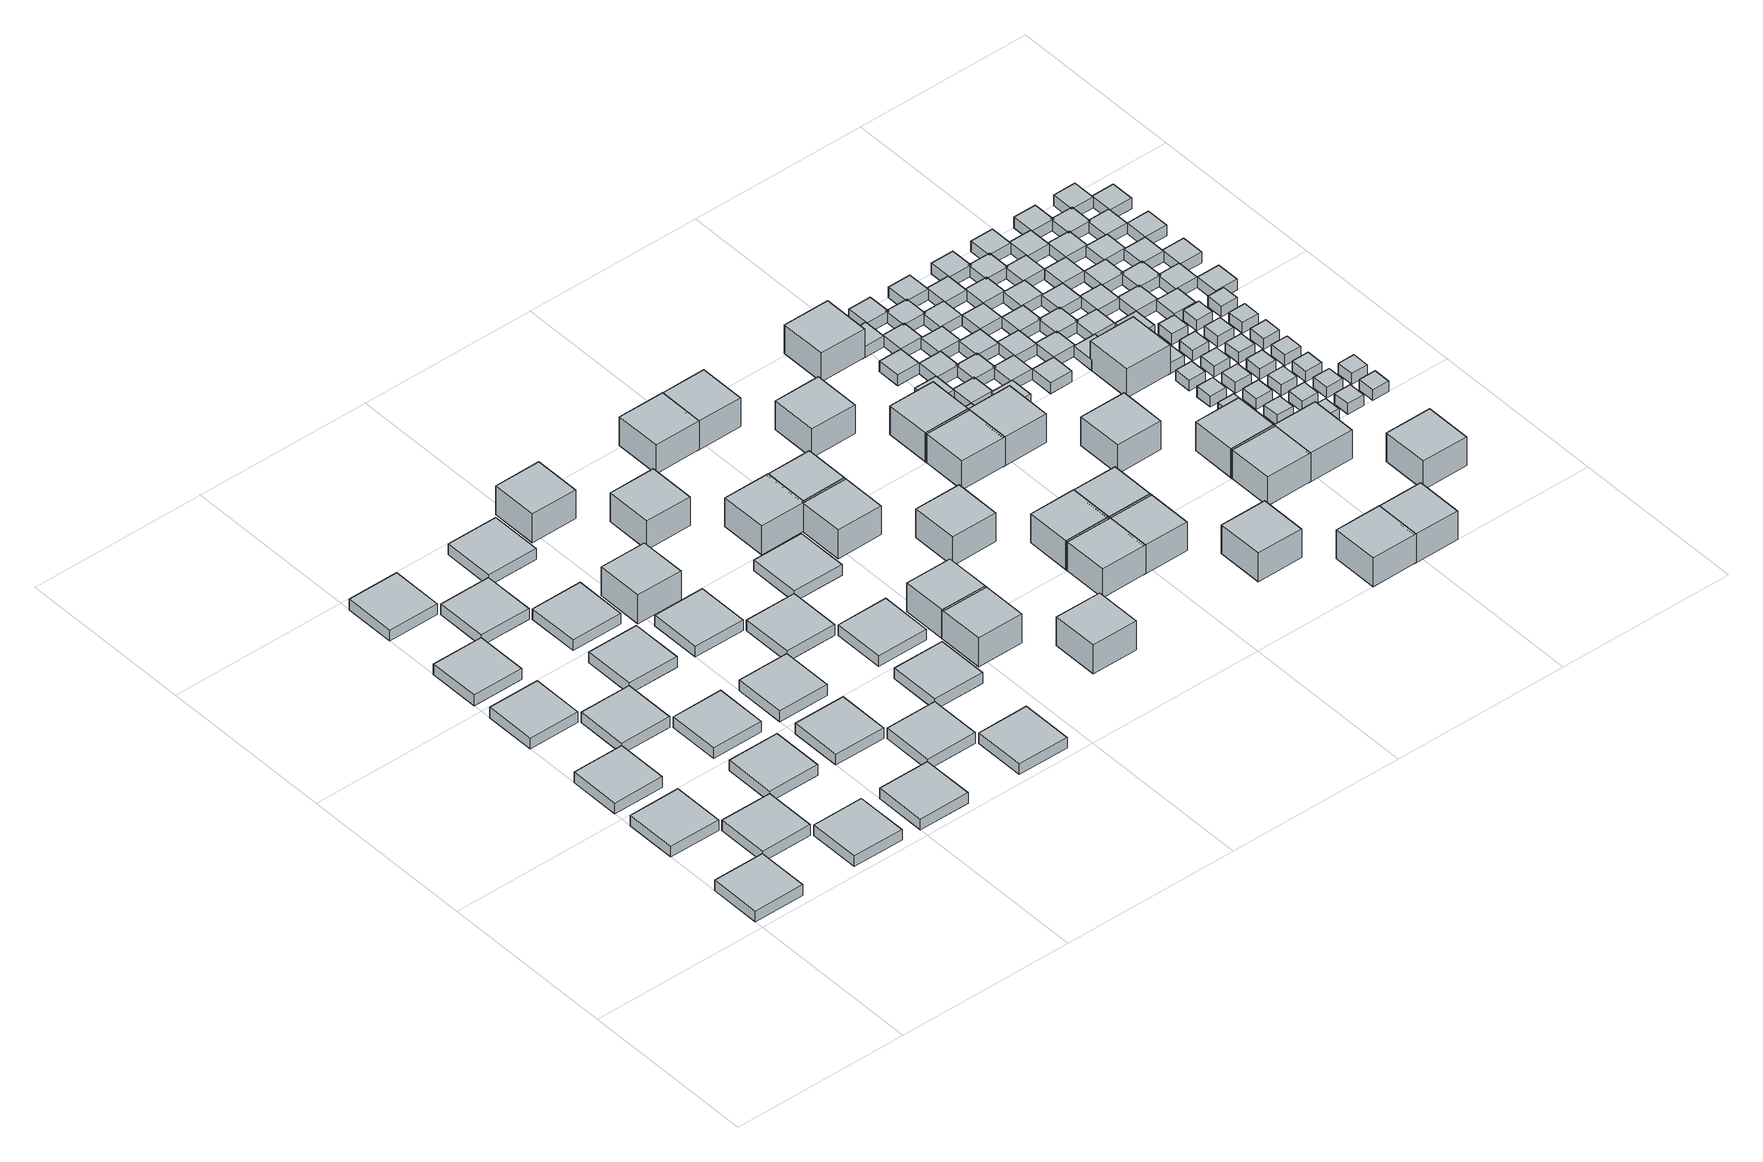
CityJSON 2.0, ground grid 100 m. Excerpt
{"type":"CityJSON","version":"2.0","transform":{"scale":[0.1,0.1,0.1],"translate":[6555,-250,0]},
"CityObjects":{
"object1":{"type":"GenericCityObject","geometry":[{"type":"Solid","lod":"1","boundaries":[[[[0,1,2,3]],[[4,5,1,0]],[[5,6,2,1]],[[6,7,3,2]],[[7,4,0,3]],[[7,6,5,4]]]]}]},
"object2":{"type":"GenericCityObject","geometry":[{"type":"Solid","lod":"1","boundaries":[[[[8,9,10,11]],[[12,13,9,8]],[[13,14,10,9]],[[14,15,11,10]],[[15,12,8,11]],[[15,14,13,12]]]]}]},
"object3":{"type":"GenericCityObject","geometry":[{"type":"Solid","lod":"1","boundaries":[[[[16,17,18,19]],[[20,21,17,16]],[[21,22,18,17]],[[22,23,19,18]],[[23,20,16,19]],[[23,22,21,20]]]]}]},
"object4":{"type":"GenericCityObject","geometry":[{"type":"Solid","lod":"1","boundaries":[[[[24,25,26,27]],[[28,29,25,24]],[[29,30,26,25]],[[30,31,27,26]],[[31,28,24,27]],[[31,30,29,28]]]]}]},
"object5":{"type":"GenericCityObject","geometry":[{"type":"Solid","lod":"1","boundaries":[[[[32,33,34,35]],[[36,37,33,32]],[[37,38,34,33]],[[38,39,35,34]],[[39,36,32,35]],[[39,38,37,36]]]]}]},
"object6":{"type":"GenericCityObject","geometry":[{"type":"Solid","lod":"1","boundaries":[[[[40,41,42,43]],[[44,45,41,40]],[[45,46,42,41]],[[46,47,43,42]],[[47,44,40,43]],[[47,46,45,44]]]]}]},
"object7":{"type":"GenericCityObject","geometry":[{"type":"Solid","lod":"1","boundaries":[[[[48,49,50,51]],[[52,53,49,48]],[[53,54,50,49]],[[54,55,51,50]],[[55,52,48,51]],[[55,54,53,52]]]]}]},
"object8":{"type":"GenericCityObject","geometry":[{"type":"Solid","lod":"1","boundaries":[[[[56,57,58,59]],[[60,61,57,56]],[[61,62,58,57]],[[62,63,59,58]],[[63,60,56,59]],[[63,62,61,60]]]]}]},
"object9":{"type":"GenericCityObject","geometry":[{"type":"Solid","lod":"1","boundaries":[[[[64,65,66,67]],[[68,69,65,64]],[[69,70,66,65]],[[70,71,67,66]],[[71,68,64,67]],[[71,70,69,68]]]]}]},
"object10":{"type":"GenericCityObject","geometry":[{"type":"Solid","lod":"1","boundaries":[[[[72,73,74,75]],[[76,77,73,72]],[[77,78,74,73]],[[78,79,75,74]],[[79,76,72,75]],[[79,78,77,76]]]]}]},
"object11":{"type":"GenericCityObject","geometry":[{"type":"Solid","lod":"1","boundaries":[[[[80,81,82,83]],[[84,85,81,80]],[[85,86,82,81]],[[86,87,83,82]],[[87,84,80,83]],[[87,86,85,84]]]]}]},
"object12":{"type":"GenericCityObject","geometry":[{"type":"Solid","lod":"1","boundaries":[[[[88,89,90,91]],[[92,93,89,88]],[[93,94,90,89]],[[94,95,91,90]],[[95,92,88,91]],[[95,94,93,92]]]]}]},
"object13":{"type":"GenericCityObject","geometry":[{"type":"Solid","lod":"1","boundaries":[[[[96,97,98,99]],[[100,101,97,96]],[[101,102,98,97]],[[102,103,99,98]],[[103,100,96,99]],[[103,102,101,100]]]]}]},
"object14":{"type":"GenericCityObject","geometry":[{"type":"Solid","lod":"1","boundaries":[[[[104,105,106,107]],[[108,109,105,104]],[[109,110,106,105]],[[110,111,107,106]],[[111,108,104,107]],[[111,110,109,108]]]]}]},
"object15":{"type":"GenericCityObject","geometry":[{"type":"Solid","lod":"1","boundaries":[[[[112,113,114,115]],[[116,117,113,112]],[[117,118,114,113]],[[118,119,115,114]],[[119,116,112,115]],[[119,118,117,116]]]]}]},
"object16":{"type":"GenericCityObject","geometry":[{"type":"Solid","lod":"1","boundaries":[[[[120,121,122,123]],[[124,125,121,120]],[[125,126,122,121]],[[126,127,123,122]],[[127,124,120,123]],[[127,126,125,124]]]]}]},
"object17":{"type":"GenericCityObject","geometry":[{"type":"Solid","lod":"1","boundaries":[[[[128,129,130,131]],[[132,133,129,128]],[[133,134,130,129]],[[134,135,131,130]],[[135,132,128,131]],[[135,134,133,132]]]]}]},
"object18":{"type":"GenericCityObject","geometry":[{"type":"Solid","lod":"1","boundaries":[[[[136,137,138,139]],[[140,141,137,136]],[[141,142,138,137]],[[142,143,139,138]],[[143,140,136,139]],[[143,142,141,140]]]]}]},
"object19":{"type":"GenericCityObject","geometry":[{"type":"Solid","lod":"1","boundaries":[[[[144,145,146,147]],[[148,149,145,144]],[[149,150,146,145]],[[150,151,147,146]],[[151,148,144,147]],[[151,150,149,148]]]]}]},
"object20":{"type":"GenericCityObject","geometry":[{"type":"Solid","lod":"1","boundaries":[[[[152,153,154,155]],[[156,157,153,152]],[[157,158,154,153]],[[158,159,155,154]],[[159,156,152,155]],[[159,158,157,156]]]]}]},
"object21":{"type":"GenericCityObject","geometry":[{"type":"Solid","lod":"1","boundaries":[[[[160,161,162,163]],[[164,165,161,160]],[[165,166,162,161]],[[166,167,163,162]],[[167,164,160,163]],[[167,166,165,164]]]]}]},
"object22":{"type":"GenericCityObject","geometry":[{"type":"Solid","lod":"1","boundaries":[[[[168,169,170,171]],[[172,173,169,168]],[[173,174,170,169]],[[174,175,171,170]],[[175,172,168,171]],[[175,174,173,172]]]]}]},
"object23":{"type":"GenericCityObject","geometry":[{"type":"Solid","lod":"1","boundaries":[[[[176,177,178,179]],[[180,181,177,176]],[[181,182,178,177]],[[182,183,179,178]],[[183,180,176,179]],[[183,182,181,180]]]]}]},
"object24":{"type":"GenericCityObject","geometry":[{"type":"Solid","lod":"1","boundaries":[[[[184,185,186,187]],[[188,189,185,184]],[[189,190,186,185]],[[190,191,187,186]],[[191,188,184,187]],[[191,190,189,188]]]]}]},
"object25":{"type":"GenericCityObject","geometry":[{"type":"Solid","lod":"1","boundaries":[[[[192,193,194,195]],[[196,197,193,192]],[[197,198,194,193]],[[198,199,195,194]],[[199,196,192,195]],[[199,198,197,196]]]]}]},
"object26":{"type":"GenericCityObject","geometry":[{"type":"Solid","lod":"1","boundaries":[[[[200,201,202,203]],[[204,205,201,200]],[[205,206,202,201]],[[206,207,203,202]],[[207,204,200,203]],[[207,206,205,204]]]]}]},
"object27":{"type":"GenericCityObject","geometry":[{"type":"Solid","lod":"1","boundaries":[[[[208,209,210,211]],[[212,213,209,208]],[[213,214,210,209]],[[214,215,211,210]],[[215,212,208,211]],[[215,214,213,212]]]]}]},
"object28":{"type":"GenericCityObject","geometry":[{"type":"Solid","lod":"1","boundaries":[[[[216,217,218,219]],[[220,221,217,216]],[[221,222,218,217]],[[222,223,219,218]],[[223,220,216,219]],[[223,222,221,220]]]]}]},
"object29":{"type":"GenericCityObject","geometry":[{"type":"Solid","lod":"1","boundaries":[[[[224,225,226,227]],[[228,229,225,224]],[[229,230,226,225]],[[230,231,227,226]],[[231,228,224,227]],[[231,230,229,228]]]]}]},
"object30":{"type":"GenericCityObject","geometry":[{"type":"Solid","lod":"1","boundaries":[[[[232,233,234,235]],[[236,237,233,232]],[[237,238,234,233]],[[238,239,235,234]],[[239,236,232,235]],[[239,238,237,236]]]]}]},
"object31":{"type":"GenericCityObject","geometry":[{"type":"Solid","lod":"1","boundaries":[[[[240,241,242,243]],[[244,245,241,240]],[[245,246,242,241]],[[246,247,243,242]],[[247,244,240,243]],[[247,246,245,244]]]]}]},
"object32":{"type":"GenericCityObject","geometry":[{"type":"Solid","lod":"1","boundaries":[[[[248,249,250,251]],[[252,253,249,248]],[[253,254,250,249]],[[254,255,251,250]],[[255,252,248,251]],[[255,254,253,252]]]]}]},
"object33":{"type":"GenericCityObject","geometry":[{"type":"Solid","lod":"1","boundaries":[[[[256,257,258,259]],[[260,261,257,256]],[[261,262,258,257]],[[262,263,259,258]],[[263,260,256,259]],[[263,262,261,260]]]]}]},
"object34":{"type":"GenericCityObject","geometry":[{"type":"Solid","lod":"1","boundaries":[[[[264,265,266,267]],[[268,269,265,264]],[[269,270,266,265]],[[270,271,267,266]],[[271,268,264,267]],[[271,270,269,268]]]]}]},
"object35":{"type":"GenericCityObject","geometry":[{"type":"Solid","lod":"1","boundaries":[[[[272,273,274,275]],[[276,277,273,272]],[[277,278,274,273]],[[278,279,275,274]],[[279,276,272,275]],[[279,278,277,276]]]]}]},
"object36":{"type":"GenericCityObject","geometry":[{"type":"Solid","lod":"1","boundaries":[[[[280,281,282,283]],[[284,285,281,280]],[[285,286,282,281]],[[286,287,283,282]],[[287,284,280,283]],[[287,286,285,284]]]]}]},
"object37":{"type":"GenericCityObject","geometry":[{"type":"Solid","lod":"1","boundaries":[[[[288,289,290,291]],[[292,293,289,288]],[[293,294,290,289]],[[294,295,291,290]],[[295,292,288,291]],[[295,294,293,292]]]]}]},
"object38":{"type":"GenericCityObject","geometry":[{"type":"Solid","lod":"1","boundaries":[[[[296,297,298,299]],[[300,301,297,296]],[[301,302,298,297]],[[302,303,299,298]],[[303,300,296,299]],[[303,302,301,300]]]]}]},
"object39":{"type":"GenericCityObject","geometry":[{"type":"Solid","lod":"1","boundaries":[[[[304,305,306,307]],[[308,309,305,304]],[[309,310,306,305]],[[310,311,307,306]],[[311,308,304,307]],[[311,310,309,308]]]]}]},
"object40":{"type":"GenericCityObject","geometry":[{"type":"Solid","lod":"1","boundaries":[[[[312,313,314,315]],[[316,317,313,312]],[[317,318,314,313]],[[318,319,315,314]],[[319,316,312,315]],[[319,318,317,316]]]]}]},
"object41":{"type":"GenericCityObject","geometry":[{"type":"Solid","lod":"1","boundaries":[[[[320,321,322,323]],[[324,325,321,320]],[[325,326,322,321]],[[326,327,323,322]],[[327,324,320,323]],[[327,326,325,324]]]]}]},
"object42":{"type":"GenericCityObject","geometry":[{"type":"Solid","lod":"1","boundaries":[[[[328,329,330,331]],[[332,333,329,328]],[[333,334,330,329]],[[334,335,331,330]],[[335,332,328,331]],[[335,334,333,332]]]]}]},
"object43":{"type":"GenericCityObject","geometry":[{"type":"Solid","lod":"1","boundaries":[[[[336,337,338,339]],[[340,341,337,336]],[[341,342,338,337]],[[342,343,339,338]],[[343,340,336,339]],[[343,342,341,340]]]]}]},
"object44":{"type":"GenericCityObject","geometry":[{"type":"Solid","lod":"1","boundaries":[[[[344,345,346,347]],[[348,349,345,344]],[[349,350,346,345]],[[350,351,347,346]],[[351,348,344,347]],[[351,350,349,348]]]]}]},
"object45":{"type":"GenericCityObject","geometry":[{"type":"Solid","lod":"1","boundaries":[[[[352,353,354,355]],[[356,357,353,352]],[[357,358,354,353]],[[358,359,355,354]],[[359,356,352,355]],[[359,358,357,356]]]]}]},
"object46":{"type":"GenericCityObject","geometry":[{"type":"Solid","lod":"1","boundaries":[[[[360,361,362,363]],[[364,365,361,360]],[[365,366,362,361]],[[366,367,363,362]],[[367,364,360,363]],[[367,366,365,364]]]]}]},
"object47":{"type":"GenericCityObject","geometry":[{"type":"Solid","lod":"1","boundaries":[[[[368,369,370,371]],[[372,373,369,368]],[[373,374,370,369]],[[374,375,371,370]],[[375,372,368,371]],[[375,374,373,372]]]]}]},
"object48":{"type":"GenericCityObject","geometry":[{"type":"Solid","lod":"1","boundaries":[[[[376,377,378,379]],[[380,381,377,376]],[[381,382,378,377]],[[382,383,379,378]],[[383,380,376,379]],[[383,382,381,380]]]]}]},
"object49":{"type":"GenericCityObject","geometry":[{"type":"Solid","lod":"1","boundaries":[[[[384,385,386,387]],[[388,389,385,384]],[[389,390,386,385]],[[390,391,387,386]],[[391,388,384,387]],[[391,390,389,388]]]]}]},
"object50":{"type":"GenericCityObject","geometry":[{"type":"Solid","lod":"1","boundaries":[[[[392,393,394,395]],[[396,397,393,392]],[[397,398,394,393]],[[398,399,395,394]],[[399,396,392,395]],[[399,398,397,396]]]]}]},
"object51":{"type":"GenericCityObject","geometry":[{"type":"Solid","lod":"1","boundaries":[[[[362,400,401,402]],[[366,403,400,362]],[[403,404,401,400]],[[404,405,402,401]],[[405,366,362,402]],[[405,404,403,366]]]]}]},
"object52":{"type":"GenericCityObject","geometry":[{"type":"Solid","lod":"1","boundaries":[[[[406,407,408,409]],[[410,411,407,406]],[[411,412,408,407]],[[412,413,409,408]],[[413,410,406,409]],[[413,412,411,410]]]]}]},
"object53":{"type":"GenericCityObject","geometry":[{"type":"Solid","lod":"1","boundaries":[[[[414,415,416,417]],[[418,419,415,414]],[[419,420,416,415]],[[420,421,417,416]],[[421,418,414,417]],[[421,420,419,418]]]]}]},
"object54":{"type":"GenericCityObject","geometry":[{"type":"Solid","lod":"1","boundaries":[[[[422,423,424,393]],[[425,426,423,422]],[[426,427,424,423]],[[427,397,393,424]],[[397,425,422,393]],[[397,427,426,425]]]]}]},
"object55":{"type":"GenericCityObject","geometry":[{"type":"Solid","lod":"1","boundaries":[[[[428,429,430,431]],[[432,433,429,428]],[[433,434,430,429]],[[434,435,431,430]],[[435,432,428,431]],[[435,434,433,432]]]]}]},
"object56":{"type":"GenericCityObject","geometry":[{"type":"Solid","lod":"1","boundaries":[[[[436,437,438,439]],[[440,441,437,436]],[[441,442,438,437]],[[442,443,439,438]],[[443,440,436,439]],[[443,442,441,440]]]]}]},
"object57":{"type":"GenericCityObject","geometry":[{"type":"Solid","lod":"1","boundaries":[[[[394,444,445,446]],[[398,447,444,394]],[[447,448,445,444]],[[448,449,446,445]],[[449,398,394,446]],[[449,448,447,398]]]]}]},
"object58":{"type":"GenericCityObject","geometry":[{"type":"Solid","lod":"1","boundaries":[[[[450,451,452,453]],[[454,455,451,450]],[[455,456,452,451]],[[456,457,453,452]],[[457,454,450,453]],[[457,456,455,454]]]]}]},
"object59":{"type":"GenericCityObject","geometry":[{"type":"Solid","lod":"1","boundaries":[[[[458,459,460,461]],[[462,463,459,458]],[[463,464,460,459]],[[464,465,461,460]],[[465,462,458,461]],[[465,464,463,462]]]]}]},
"object60":{"type":"GenericCityObject","geometry":[{"type":"Solid","lod":"1","boundaries":[[[[466,467,468,469]],[[470,471,467,466]],[[471,472,468,467]],[[472,473,469,468]],[[473,470,466,469]],[[473,472,471,470]]]]}]},
"object61":{"type":"GenericCityObject","geometry":[{"type":"Solid","lod":"1","boundaries":[[[[474,475,476,477]],[[478,479,475,474]],[[479,480,476,475]],[[480,481,477,476]],[[481,478,474,477]],[[481,480,479,478]]]]}]},
"object62":{"type":"GenericCityObject","geometry":[{"type":"Solid","lod":"1","boundaries":[[[[482,483,484,485]],[[486,487,483,482]],[[487,488,484,483]],[[488,489,485,484]],[[489,486,482,485]],[[489,488,487,486]]]]}]},
"object63":{"type":"GenericCityObject","geometry":[{"type":"Solid","lod":"1","boundaries":[[[[490,491,492,493]],[[494,495,491,490]],[[495,496,492,491]],[[496,497,493,492]],[[497,494,490,493]],[[497,496,495,494]]]]}]},
"object64":{"type":"GenericCityObject","geometry":[{"type":"Solid","lod":"1","boundaries":[[[[498,499,500,501]],[[502,503,499,498]],[[503,504,500,499]],[[504,505,501,500]],[[505,502,498,501]],[[505,504,503,502]]]]}]},
"object65":{"type":"GenericCityObject","geometry":[{"type":"Solid","lod":"1","boundaries":[[[[506,507,508,509]],[[510,511,507,506]],[[511,512,508,507]],[[512,513,509,508]],[[513,510,506,509]],[[513,512,511,510]]]]}]},
"object66":{"type":"GenericCityObject","geometry":[{"type":"Solid","lod":"1","boundaries":[[[[514,515,516,475]],[[517,518,515,514]],[[518,519,516,515]],[[519,479,475,516]],[[479,517,514,475]],[[479,519,518,517]]]]}]},
"object67":{"type":"GenericCityObject","geometry":[{"type":"Solid","lod":"1","boundaries":[[[[520,521,522,523]],[[524,525,521,520]],[[525,526,522,521]],[[526,527,523,522]],[[527,524,520,523]],[[527,526,525,524]]]]}]},
"object68":{"type":"GenericCityObject","geometry":[{"type":"Solid","lod":"1","boundaries":[[[[528,529,530,531]],[[532,533,529,528]],[[533,534,530,529]],[[534,535,531,530]],[[535,532,528,531]],[[535,534,533,532]]]]}]},
"object69":{"type":"GenericCityObject","geometry":[{"type":"Solid","lod":"1","boundaries":[[[[536,537,538,539]],[[540,541,537,536]],[[541,542,538,537]],[[542,543,539,538]],[[543,540,536,539]],[[543,542,541,540]]]]}]},
"object70":{"type":"GenericCityObject","geometry":[{"type":"Solid","lod":"1","boundaries":[[[[544,545,546,547]],[[548,549,545,544]],[[549,550,546,545]],[[550,551,547,546]],[[551,548,544,547]],[[551,550,549,548]]]]}]},
"object71":{"type":"GenericCityObject","geometry":[{"type":"Solid","lod":"1","boundaries":[[[[500,552,553,529]],[[504,554,552,500]],[[554,555,553,552]],[[555,533,529,553]],[[533,504,500,529]],[[533,555,554,504]]]]}]},
"object72":{"type":"GenericCityObject","geometry":[{"type":"Solid","lod":"1","boundaries":[[[[516,556,557,558]],[[519,559,556,516]],[[559,560,557,556]],[[560,561,558,557]],[[561,519,516,558]],[[561,560,559,519]]]]}]},
"object73":{"type":"GenericCityObject","geometry":[{"type":"Solid","lod":"1","boundaries":[[[[562,563,564,565]],[[566,567,563,562]],[[567,568,564,563]],[[568,569,565,564]],[[569,566,562,565]],[[569,568,567,566]]]]}]},
"object74":{"type":"GenericCityObject","geometry":[{"type":"Solid","lod":"1","boundaries":[[[[570,571,572,573]],[[574,575,571,570]],[[575,576,572,571]],[[576,577,573,572]],[[577,574,570,573]],[[577,576,575,574]]]]}]},
"object75":{"type":"GenericCityObject","geometry":[{"type":"Solid","lod":"1","boundaries":[[[[578,579,580,581]],[[582,583,579,578]],[[583,584,580,579]],[[584,585,581,580]],[[585,582,578,581]],[[585,584,583,582]]]]}]},
"object76":{"type":"GenericCityObject","geometry":[{"type":"Solid","lod":"1","boundaries":[[[[586,587,588,589]],[[590,591,587,586]],[[591,592,588,587]],[[592,593,589,588]],[[593,590,586,589]],[[593,592,591,590]]]]}]},
"object77":{"type":"GenericCityObject","geometry":[{"type":"Solid","lod":"1","boundaries":[[[[594,595,596,552]],[[597,598,595,594]],[[598,599,596,595]],[[599,554,552,596]],[[554,597,594,552]],[[554,599,598,597]]]]}]},
"object78":{"type":"GenericCityObject","geometry":[{"type":"Solid","lod":"1","boundaries":[[[[600,601,602,603]],[[604,605,601,600]],[[605,606,602,601]],[[606,607,603,602]],[[607,604,600,603]],[[607,606,605,604]]]]}]},
"object79":{"type":"GenericCityObject","geometry":[{"type":"Solid","lod":"1","boundaries":[[[[608,609,610,611]],[[612,613,609,608]],[[613,614,610,609]],[[614,615,611,610]],[[615,612,608,611]],[[615,614,613,612]]]]}]},
"object80":{"type":"GenericCityObject","geometry":[{"type":"Solid","lod":"1","boundaries":[[[[616,617,618,619]],[[620,621,617,616]],[[621,622,618,617]],[[622,623,619,618]],[[623,620,616,619]],[[623,622,621,620]]]]}]},
"object81":{"type":"GenericCityObject","geometry":[{"type":"Solid","lod":"1","boundaries":[[[[624,625,626,627]],[[628,629,625,624]],[[629,630,626,625]],[[630,631,627,626]],[[631,628,624,627]],[[631,630,629,628]]]]}]},
"object82":{"type":"GenericCityObject","geometry":[{"type":"Solid","lod":"1","boundaries":[[[[553,632,633,634]],[[555,635,632,553]],[[635,636,633,632]],[[636,637,634,633]],[[637,555,553,634]],[[637,636,635,555]]]]}]},
"object83":{"type":"GenericCityObject","geometry":[{"type":"Solid","lod":"1","boundaries":[[[[638,639,640,641]],[[642,643,639,638]],[[643,644,640,639]],[[644,645,641,640]],[[645,642,638,641]],[[645,644,643,642]]]]}]},
"object84":{"type":"GenericCityObject","geometry":[{"type":"Solid","lod":"1","boundaries":[[[[646,647,648,649]],[[650,651,647,646]],[[651,652,648,647]],[[652,653,649,648]],[[653,650,646,649]],[[653,652,651,650]]]]}]},
"object85":{"type":"GenericCityObject","geometry":[{"type":"Solid","lod":"1","boundaries":[[[[654,655,656,657]],[[658,659,655,654]],[[659,660,656,655]],[[660,661,657,656]],[[661,658,654,657]],[[661,660,659,658]]]]}]},
"object86":{"type":"GenericCityObject","geometry":[{"type":"Solid","lod":"1","boundaries":[[[[662,663,664,665]],[[666,667,663,662]],[[667,668,664,663]],[[668,669,665,664]],[[669,666,662,665]],[[669,668,667,666]]]]}]},
"object87":{"type":"GenericCityObject","geometry":[{"type":"Solid","lod":"1","boundaries":[[[[670,671,672,673]],[[674,675,671,670]],[[675,676,672,671]],[[676,677,673,672]],[[677,674,670,673]],[[677,676,675,674]]]]}]},
"object88":{"type":"GenericCityObject","geometry":[{"type":"Solid","lod":"1","boundaries":[[[[678,679,680,681]],[[682,683,679,678]],[[683,684,680,679]],[[684,685,681,680]],[[685,682,678,681]],[[685,684,683,682]]]]}]},
"object89":{"type":"GenericCityObject","geometry":[{"type":"Solid","lod":"1","boundaries":[[[[686,687,688,689]],[[690,691,687,686]],[[691,692,688,687]],[[692,693,689,688]],[[693,690,686,689]],[[693,692,691,690]]]]}]},
"object90":{"type":"GenericCityObject","geometry":[{"type":"Solid","lod":"1","boundaries":[[[[694,695,696,697]],[[698,699,695,694]],[[699,700,696,695]],[[700,701,697,696]],[[701,698,694,697]],[[701,700,699,698]]]]}]},
"object91":{"type":"GenericCityObject","geometry":[{"type":"Solid","lod":"1","boundaries":[[[[702,703,704,705]],[[706,707,703,702]],[[707,708,704,703]],[[708,709,705,704]],[[709,706,702,705]],[[709,708,707,706]]]]}]},
"object92":{"type":"GenericCityObject","geometry":[{"type":"Solid","lod":"1","boundaries":[[[[710,711,712,713]],[[714,715,711,710]],[[715,716,712,711]],[[716,717,713,712]],[[717,714,710,713]],[[717,716,715,714]]]]}]},
"object93":{"type":"GenericCityObject","geometry":[{"type":"Solid","lod":"1","boundaries":[[[[718,719,720,721]],[[722,723,719,718]],[[723,724,720,719]],[[724,725,721,720]],[[725,722,718,721]],[[725,724,723,722]]]]}]},
"object94":{"type":"GenericCityObject","geometry":[{"type":"Solid","lod":"1","boundaries":[[[[726,727,728,729]],[[730,731,727,726]],[[731,732,728,727]],[[732,733,729,728]],[[733,730,726,729]],[[733,732,731,730]]]]}]},
"object95":{"type":"GenericCityObject","geometry":[{"type":"Solid","lod":"1","boundaries":[[[[734,735,736,737]],[[738,739,735,734]],[[739,740,736,735]],[[740,741,737,736]],[[741,738,734,737]],[[741,740,739,738]]]]}]},
"object96":{"type":"GenericCityObject","geometry":[{"type":"Solid","lod":"1","boundaries":[[[[742,743,744,745]],[[746,747,743,742]],[[747,748,744,743]],[[748,749,745,744]],[[749,746,742,745]],[[749,748,747,746]]]]}]},
"object97":{"type":"GenericCityObject","geometry":[{"type":"Solid","lod":"1","boundaries":[[[[750,751,752,753]],[[754,755,751,750]],[[755,756,752,751]],[[756,757,753,752]],[[757,754,750,753]],[[757,756,755,754]]]]}]},
"object98":{"type":"GenericCityObject","geometry":[{"type":"Solid","lod":"1","boundaries":[[[[758,759,760,695]],[[761,762,759,758]],[[762,763,760,759]],[[763,699,695,760]],[[699,761,758,695]],[[699,763,762,761]]]]}]},
"object99":{"type":"GenericCityObject","geometry":[{"type":"Solid","lod":"1","boundaries":[[[[764,765,766,767]],[[768,769,765,764]],[[769,770,766,765]],[[770,771,767,766]],[[771,768,764,767]],[[771,770,769,768]]]]}]},
"object100":{"type":"GenericCityObject","geometry":[{"type":"Solid","lod":"1","boundaries":[[[[772,773,774,775]],[[776,777,773,772]],[[777,778,774,773]],[[778,779,775,774]],[[779,776,772,775]],[[779,778,777,776]]]]}]},
"object101":{"type":"GenericCityObject","geometry":[{"type":"Solid","lod":"1","boundaries":[[[[780,781,782,783]],[[784,785,781,780]],[[785,786,782,781]],[[786,787,783,782]],[[787,784,780,783]],[[787,786,785,784]]]]}]},
"object102":{"type":"GenericCityObject","geometry":[{"type":"Solid","lod":"1","boundaries":[[[[788,789,790,791]],[[792,793,789,788]],[[793,794,790,789]],[[794,795,791,790]],[[795,792,788,791]],[[795,794,793,792]]]]}]},
"object103":{"type":"GenericCityObject","geometry":[{"type":"Solid","lod":"1","boundaries":[[[[796,797,798,799]],[[800,801,797,796]],[[801,802,798,797]],[[802,803,799,798]],[[803,800,796,799]],[[803,802,801,800]]]]}]},
"object104":{"type":"GenericCityObject","geometry":[{"type":"Solid","lod":"1","boundaries":[[[[804,805,806,807]],[[808,809,805,804]],[[809,810,806,805]],[[810,811,807,806]],[[811,808,804,807]],[[811,810,809,808]]]]}]},
"object105":{"type":"GenericCityObject","geometry":[{"type":"Solid","lod":"1","boundaries":[[[[812,813,814,815]],[[816,817,813,812]],[[817,818,814,813]],[[818,819,815,814]],[[819,816,812,815]],[[819,818,817,816]]]]}]},
"object106":{"type":"GenericCityObject","geometry":[{"type":"Solid","lod":"1","boundaries":[[[[820,821,822,823]],[[824,825,821,820]],[[825,826,822,821]],[[826,827,823,822]],[[827,824,820,823]],[[827,826,825,824]]]]}]},
"object107":{"type":"GenericCityObject","geometry":[{"type":"Solid","lod":"1","boundaries":[[[[828,829,830,831]],[[832,833,829,828]],[[833,834,830,829]],[[834,835,831,830]],[[835,832,828,831]],[[835,834,833,832]]]]}]},
"object108":{"type":"GenericCityObject","geometry":[{"type":"Solid","lod":"1","boundaries":[[[[836,837,838,839]],[[840,841,837,836]],[[841,842,838,837]],[[842,843,839,838]],[[843,840,836,839]],[[843,842,841,840]]]]}]},
"object109":{"type":"GenericCityObject","geometry":[{"type":"Solid","lod":"1","boundaries":[[[[752,844,845,789]],[[756,846,844,752]],[[846,847,845,844]],[[847,793,789,845]],[[793,756,752,789]],[[793,847,846,756]]]]}]},
"object110":{"type":"GenericCityObject","geometry":[{"type":"Solid","lod":"1","boundaries":[[[[848,849,850,851]],[[852,853,849,848]],[[853,854,850,849]],[[854,855,851,850]],[[855,852,848,851]],[[855,854,853,852]]]]}]},
"object111":{"type":"GenericCityObject","geometry":[{"type":"Solid","lod":"1","boundaries":[[[[760,856,857,858]],[[763,859,856,760]],[[859,860,857,856]],[[860,861,858,857]],[[861,763,760,858]],[[861,860,859,763]]]]}]},
"object112":{"type":"GenericCityObject","geometry":[{"type":"Solid","lod":"1","boundaries":[[[[862,863,864,865]],[[866,867,863,862]],[[867,868,864,863]],[[868,869,865,864]],[[869,866,862,865]],[[869,868,867,866]]]]}]},
"object113":{"type":"GenericCityObject","geometry":[{"type":"Solid","lod":"1","boundaries":[[[[870,871,872,873]],[[874,875,871,870]],[[875,876,872,871]],[[876,877,873,872]],[[877,874,870,873]],[[877,876,875,874]]]]}]},
"object114":{"type":"GenericCityObject","geometry":[{"type":"Solid","lod":"1","boundaries":[[[[878,879,880,881]],[[882,883,879,878]],[[883,884,880,879]],[[884,885,881,880]],[[885,882,878,881]],[[885,884,883,882]]]]}]},
"object115":{"type":"GenericCityObject","geometry":[{"type":"Solid","lod":"1","boundaries":[[[[886,887,888,889]],[[890,891,887,886]],[[891,892,888,887]],[[892,893,889,888]],[[893,890,886,889]],[[893,892,891,890]]]]}]},
"object116":{"type":"GenericCityObject","geometry":[{"type":"Solid","lod":"1","boundaries":[[[[894,895,896,844]],[[897,898,895,894]],[[898,899,896,895]],[[899,846,844,896]],[[846,897,894,844]],[[846,899,898,897]]]]}]},
"object117":{"type":"GenericCityObject","geometry":[{"type":"Solid","lod":"1","boundaries":[[[[900,901,902,903]],[[904,905,901,900]],[[905,906,902,901]],[[906,907,903,902]],[[907,904,900,903]],[[907,906,905,904]]]]}]},
"object118":{"type":"GenericCityObject","geometry":[{"type":"Solid","lod":"1","boundaries":[[[[908,909,910,911]],[[912,913,909,908]],[[913,914,910,909]],[[914,915,911,910]],[[915,912,908,911]],[[915,914,913,912]]]]}]},
"object119":{"type":"GenericCityObject","geometry":[{"type":"Solid","lod":"1","boundaries":[[[[916,917,918,919]],[[920,921,917,916]],[[921,922,918,917]],[[922,923,919,918]],[[923,920,916,919]],[[923,922,921,920]]]]}]},
"object120":{"type":"GenericCityObject","geometry":[{"type":"Solid","lod":"1","boundaries":[[[[924,925,926,927]],[[928,929,925,924]],[[929,930,926,925]],[[930,931,927,926]],[[931,928,924,927]],[[931,930,929,928]]]]}]},
"object121":{"type":"GenericCityObject","geometry":[{"type":"Solid","lod":"1","boundaries":[[[[932,933,934,935]],[[936,937,933,932]],[[937,938,934,933]],[[938,939,935,934]],[[939,936,932,935]],[[939,938,937,936]]]]}]},
"object122":{"type":"GenericCityObject","geometry":[{"type":"Solid","lod":"1","boundaries":[[[[845,940,941,942]],[[847,943,940,845]],[[943,944,941,940]],[[944,945,942,941]],[[945,847,845,942]],[[945,944,943,847]]]]}]},
"object123":{"type":"GenericCityObject","geometry":[{"type":"Solid","lod":"1","boundaries":[[[[946,947,948,949]],[[950,951,947,946]],[[951,952,948,947]],[[952,953,949,948]],[[953,950,946,949]],[[953,952,951,950]]]]}]},
"object124":{"type":"GenericCityObject","geometry":[{"type":"Solid","lod":"1","boundaries":[[[[954,955,956,957]],[[958,959,955,954]],[[959,960,956,955]],[[960,961,957,956]],[[961,958,954,957]],[[961,960,959,958]]]]}]},
"object125":{"type":"GenericCityObject","geometry":[{"type":"Solid","lod":"1","boundaries":[[[[962,963,964,965]],[[966,967,963,962]],[[967,968,964,963]],[[968,969,965,964]],[[969,966,962,965]],[[969,968,967,966]]]]}]},
"object126":{"type":"GenericCityObject","geometry":[{"type":"Solid","lod":"1","boundaries":[[[[970,971,972,973]],[[974,975,971,970]],[[975,976,972,971]],[[976,977,973,972]],[[977,974,970,973]],[[977,976,975,974]]]]}]},
"object127":{"type":"GenericCityObject","geometry":[{"type":"Solid","lod":"1","boundaries":[[[[978,979,980,981]],[[982,983,979,978]],[[983,984,980,979]],[[984,985,981,980]],[[985,982,978,981]],[[985,984,983,982]]]]}]},
"object128":{"type":"GenericCityObject","geometry":[{"type":"Solid","lod":"1","boundaries":[[[[986,987,988,989]],[[990,991,987,986]],[[991,992,988,987]],[[992,993,989,988]],[[993,990,986,989]],[[993,992,991,990]]]]}]},
"object129":{"type":"GenericCityObject","geometry":[{"type":"Solid","lod":"1","boundaries":[[[[994,995,996,997]],[[998,999,995,994]],[[999,1000,996,995]],[[1000,1001,997,996]],[[1001,998,994,997]],[[1001,1000,999,998]]]]}]},
"object130":{"type":"GenericCityObject","geometry":[{"type":"Solid","lod":"1","boundaries":[[[[1002,1003,1004,1005]],[[1006,1007,1003,1002]],[[1007,1008,1004,1003]],[[1008,1009,1005,1004]],[[1009,1006,1002,1005]],[[1009,1008,1007,1006]]]]}]},
"object131":{"type":"GenericCityObject","geometry":[{"type":"Solid","lod":"1","boundaries":[[[[1010,1011,1012,1013]],[[1014,1015,1011,1010]],[[1015,1016,1012,1011]],[[1016,1017,1013,1012]],[[1017,1014,1010,1013]],[[1017,1016,1015,1014]]]]}]},
"object132":{"type":"GenericCityObject","geometry":[{"type":"Solid","lod":"1","boundaries":[[[[1018,1019,1020,995]],[[1021,1022,1019,1018]],[[1022,1023,1020,1019]],[[1023,999,995,1020]],[[999,1021,1018,995]],[[999,1023,1022,1021]]]]}]},
"object133":{"type":"GenericCityObject","geometry":[{"type":"Solid","lod":"1","boundaries":[[[[1024,1025,1026,1027]],[[1028,1029,1025,1024]],[[1029,1030,1026,1025]],[[1030,1031,1027,1026]],[[1031,1028,1024,1027]],[[1031,1030,1029,1028]]]]}]},
"object134":{"type":"GenericCityObject","geometry":[{"type":"Solid","lod":"1","boundaries":[[[[1032,1033,1034,1035]],[[1036,1037,1033,1032]],[[1037,1038,1034,1033]],[[1038,1039,1035,1034]],[[1039,1036,1032,1035]],[[1039,1038,1037,1036]]]]}]},
"object135":{"type":"GenericCityObject","geometry":[{"type":"Solid","lod":"1","boundaries":[[[[1040,1041,1042,1043]],[[1044,1045,1041,1040]],[[1045,1046,1042,1041]],[[1046,1047,1043,1042]],[[1047,1044,1040,1043]],[[1047,1046,1045,1044]]]]}]},
"object136":{"type":"GenericCityObject","geometry":[{"type":"Solid","lod":"1","boundaries":[[[[1012,1048,1049,1025]],[[1016,1050,1048,1012]],[[1050,1051,1049,1048]],[[1051,1029,1025,1049]],[[1029,1016,1012,1025]],[[1029,1051,1050,1016]]]]}]},
"object137":{"type":"GenericCityObject","geometry":[{"type":"Solid","lod":"1","boundaries":[[[[1052,1053,1054,1055]],[[1056,1057,1053,1052]],[[1057,1058,1054,1053]],[[1058,1059,1055,1054]],[[1059,1056,1052,1055]],[[1059,1058,1057,1056]]]]}]}
},
"vertices":[
[0,50,0],[289,50,0],[289,339,0],[0,339,0],[0,50,65],[289,50,65],[289,339,65],[0,339,65],
[0,650,0],[289,650,0],[289,939,0],[0,939,0],[0,650,65],[289,650,65],[289,939,65],[0,939,65],
[0,1050,0],[289,1050,0],[289,1339,0],[0,1339,0],[0,1050,65],[289,1050,65],[289,1339,65],[0,1339,65],
[300,350,0],[589,350,0],[589,639,0],[300,639,0],[300,350,65],[589,350,65],[589,639,65],[300,639,65],
[0,1650,0],[289,1650,0],[289,1939,0],[0,1939,0],[0,1650,65],[289,1650,65],[289,1939,65],[0,1939,65],
[600,50,0],[889,50,0],[889,339,0],[600,339,0],[600,50,65],[889,50,65],[889,339,65],[600,339,65],
[0,2050,0],[289,2050,0],[289,2339,0],[0,2339,0],[0,2050,65],[289,2050,65],[289,2339,65],[0,2339,65],
[300,1350,0],[589,1350,0],[589,1639,0],[300,1639,0],[300,1350,65],[589,1350,65],[589,1639,65],[300,1639,65],
[600,650,0],[889,650,0],[889,939,0],[600,939,0],[600,650,65],[889,650,65],[889,939,65],[600,939,65],
[0,2650,0],[289,2650,0],[289,2939,0],[0,2939,0],[0,2650,65],[289,2650,65],[289,2939,65],[0,2939,65],
[600,1050,0],[889,1050,0],[889,1339,0],[600,1339,0],[600,1050,65],[889,1050,65],[889,1339,65],[600,1339,65],
[300,2350,0],[589,2350,0],[589,2639,0],[300,2639,0],[300,2350,65],[589,2350,65],[589,2639,65],[300,2639,65],
[1000,50,0],[1289,50,0],[1289,339,0],[1000,339,0],[1000,50,65],[1289,50,65],[1289,339,65],[1000,339,65],
[600,1650,0],[889,1650,0],[889,1939,0],[600,1939,0],[600,1650,65],[889,1650,65],[889,1939,65],[600,1939,65],
[1000,650,0],[1289,650,0],[1289,939,0],[1000,939,0],[1000,650,65],[1289,650,65],[1289,939,65],[1000,939,65],
[600,2050,0],[889,2050,0],[889,2339,0],[600,2339,0],[600,2050,65],[889,2050,65],[889,2339,65],[600,2339,65],
[1000,1050,0],[1289,1050,0],[1289,1339,0],[1000,1339,0],[1000,1050,65],[1289,1050,65],[1289,1339,65],[1000,1339,65],
[600,2650,0],[889,2650,0],[889,2939,0],[600,2939,0],[600,2650,65],[889,2650,65],[889,2939,65],[600,2939,65],
[1300,350,0],[1589,350,0],[1589,639,0],[1300,639,0],[1300,350,65],[1589,350,65],[1589,639,65],[1300,639,65],
[1000,1650,0],[1289,1650,0],[1289,1939,0],[1000,1939,0],[1000,1650,65],[1289,1650,65],[1289,1939,65],[1000,1939,65],
[950,2000,0],[1212,2000,0],[1212,2262,0],[950,2262,0],[950,2000,175],[1212,2000,175],[1212,2262,175],[950,2262,175],
[1600,50,0],[1889,50,0],[1889,339,0],[1600,339,0],[1600,50,65],[1889,50,65],[1889,339,65],[1600,339,65],
[1300,1350,0],[1589,1350,0],[1589,1639,0],[1300,1639,0],[1300,1350,65],[1589,1350,65],[1589,1639,65],[1300,1639,65],
[950,2750,0],[1212,2750,0],[1212,3012,0],[950,3012,0],[950,2750,175],[1212,2750,175],[1212,3012,175],[950,3012,175],
[1600,650,0],[1889,650,0],[1889,939,0],[1600,939,0],[1600,650,65],[1889,650,65],[1889,939,65],[1600,939,65],
[1600,1050,0],[1889,1050,0],[1889,1339,0],[1600,1339,0],[1600,1050,65],[1889,1050,65],[1889,1339,65],[1600,1339,65],
[1320,2370,0],[1582,2370,0],[1582,2632,0],[1320,2632,0],[1320,2370,175],[1582,2370,175],[1582,2632,175],[1320,2632,175],
[1600,1650,0],[1889,1650,0],[1889,1939,0],[1600,1939,0],[1600,1650,65],[1889,1650,65],[1889,1939,65],[1600,1939,65],
[1950,750,0],[2212,750,0],[2212,1012,0],[1950,1012,0],[1950,750,175],[2212,750,175],[2212,1012,175],[1950,1012,175],
[1950,1000,0],[2212,1000,0],[2212,1262,0],[1950,1262,0],[1950,1000,175],[2212,1000,175],[2212,1262,175],[1950,1262,175],
[1700,2000,0],[1962,2000,0],[1962,2262,0],[1700,2262,0],[1700,2000,175],[1962,2000,175],[1962,2262,175],[1700,2262,175],
[2320,370,0],[2582,370,0],[2582,632,0],[2320,632,0],[2320,370,175],[2582,370,175],[2582,632,175],[2320,632,175],
[1950,1750,0],[2212,1750,0],[2212,2012,0],[1950,2012,0],[1950,1750,175],[2212,1750,175],[2212,2012,175],[1950,2012,175],
[1700,2750,0],[1962,2750,0],[1962,3012,0],[1700,3012,0],[1700,2750,175],[1962,2750,175],[1962,3012,175],[1700,3012,175],
[1950,2000,0],[2212,2000,0],[2212,2262,0],[1950,2262,0],[1950,2000,175],[2212,2000,175],[2212,2262,175],[1950,2262,175],
[2320,1370,0],[2582,1370,0],[2582,1632,0],[2320,1632,0],[2320,1370,175],[2582,1370,175],[2582,1632,175],[2320,1632,175],
[1950,2750,0],[2212,2750,0],[2212,3012,0],[1950,3012,0],[1950,2750,175],[2212,2750,175],[2212,3012,175],[1950,3012,175],
[2700,750,0],[2962,750,0],[2962,1012,0],[2700,1012,0],[2700,750,175],[2962,750,175],[2962,1012,175],[2700,1012,175],
[2700,1000,0],[2962,1000,0],[2962,1262,0],[2700,1262,0],[2700,1000,175],[2962,1000,175],[2962,1262,175],[2700,1262,175],
[2320,2370,0],[2582,2370,0],[2582,2632,0],[2320,2632,0],[2320,2370,175],[2582,2370,175],[2582,2632,175],[2320,2632,175],
[2950,750,0],[3212,750,0],[3212,1012,0],[2950,1012,0],[2950,750,175],[3212,750,175],[3212,1012,175],[2950,1012,175],
[2700,1750,0],[2962,1750,0],[2962,2012,0],[2700,2012,0],[2700,1750,175],[2962,1750,175],[2962,2012,175],[2700,2012,175],
[2950,1000,0],[3212,1000,0],[3212,1262,0],[2950,1262,0],[2950,1000,175],[3212,1000,175],[3212,1262,175],[2950,1262,175],
[2700,2000,0],[2962,2000,0],[2962,2262,0],[2700,2262,0],[2700,2000,175],[2962,2000,175],[2962,2262,175],[2700,2262,175],
[3320,370,0],[3582,370,0],[3582,632,0],[3320,632,0],[3320,370,175],[3582,370,175],[3582,632,175],[3320,632,175],
[2950,2000,0],[3080,2000,0],[3080,2130,0],[2950,2130,0],[2950,2000,65],[3080,2000,65],[3080,2130,65],[2950,2130,65],
[2950,1750,0],[3212,1750,0],[3212,2012,0],[2950,2012,0],[2950,1750,175],[3212,1750,175],[3212,2012,175],[2950,2012,175],
[2700,2750,0],[2962,2750,0],[2962,3012,0],[2700,3012,0],[2700,2750,175],[2962,2750,175],[2962,3012,175],[2700,3012,175],
[2950,2250,0],[3080,2250,0],[3080,2380,0],[2950,2380,0],[2950,2250,65],[3080,2250,65],[3080,2380,65],[2950,2380,65],
[2950,2500,0],[3080,2500,0],[3080,2630,0],[2950,2630,0],[2950,2500,65],[3080,2500,65],[3080,2630,65],[2950,2630,65],
[3210,2130,0],[3210,2260,0],[3080,2260,0],[3210,2130,65],[3210,2260,65],[3080,2260,65],
[2950,2750,0],[3080,2750,0],[3080,2880,0],[2950,2880,0],[2950,2750,65],[3080,2750,65],[3080,2880,65],[2950,2880,65],
[3700,0,0],[3962,0,0],[3962,262,0],[3700,262,0],[3700,0,175],[3962,0,175],[3962,262,175],[3700,262,175],
[3080,2370,0],[3210,2370,0],[3210,2500,0],[3080,2370,65],[3210,2370,65],[3210,2500,65],
[3200,2000,0],[3330,2000,0],[3330,2130,0],[3200,2130,0],[3200,2000,65],[3330,2000,65],[3330,2130,65],[3200,2130,65],
[3320,1370,0],[3582,1370,0],[3582,1632,0],[3320,1632,0],[3320,1370,175],[3582,1370,175],[3582,1632,175],[3320,1632,175],
[3210,2630,0],[3210,2760,0],[3080,2760,0],[3210,2630,65],[3210,2760,65],[3080,2760,65],
[3200,2250,0],[3330,2250,0],[3330,2380,0],[3200,2380,0],[3200,2250,65],[3330,2250,65],[3330,2380,65],[3200,2380,65],
[3080,2870,0],[3210,2870,0],[3210,3000,0],[3080,3000,0],[3080,2870,65],[3210,2870,65],[3210,3000,65],[3080,3000,65],
[3200,2500,0],[3330,2500,0],[3330,2630,0],[3200,2630,0],[3200,2500,65],[3330,2500,65],[3330,2630,65],[3200,2630,65],
[3320,2130,0],[3450,2130,0],[3450,2260,0],[3320,2260,0],[3320,2130,65],[3450,2130,65],[3450,2260,65],[3320,2260,65],
[3700,750,0],[3962,750,0],[3962,1012,0],[3700,1012,0],[3700,750,175],[3962,750,175],[3962,1012,175],[3700,1012,175],
[3200,2750,0],[3330,2750,0],[3330,2880,0],[3200,2880,0],[3200,2750,65],[3330,2750,65],[3330,2880,65],[3200,2880,65],
[3320,2370,0],[3450,2370,0],[3450,2500,0],[3320,2500,0],[3320,2370,65],[3450,2370,65],[3450,2500,65],[3320,2500,65],
[3950,0,0],[4212,0,0],[4212,262,0],[3950,262,0],[3950,0,175],[4212,0,175],[4212,262,175],[3950,262,175],
[3450,2000,0],[3580,2000,0],[3580,2130,0],[3450,2000,65],[3580,2000,65],[3580,2130,65],
[3700,1000,0],[3962,1000,0],[3962,1262,0],[3700,1262,0],[3700,1000,175],[3962,1000,175],[3962,1262,175],[3700,1262,175],
[3320,2630,0],[3450,2630,0],[3450,2760,0],[3320,2760,0],[3320,2630,65],[3450,2630,65],[3450,2760,65],[3320,2760,65],
[3450,2250,0],[3580,2250,0],[3580,2380,0],[3450,2380,0],[3450,2250,65],[3580,2250,65],[3580,2380,65],[3450,2380,65],
[3320,2870,0],[3450,2870,0],[3450,3000,0],[3320,3000,0],[3320,2870,65],[3450,2870,65],[3450,3000,65],[3320,3000,65],
[3580,2500,0],[3580,2630,0],[3580,2500,65],[3580,2630,65],
[3710,2130,0],[3710,2260,0],[3580,2260,0],[3710,2130,65],[3710,2260,65],[3580,2260,65],
[3950,1000,0],[4046,1000,0],[4046,1096,0],[3950,1096,0],[3950,1000,65],[4046,1000,65],[4046,1096,65],[3950,1096,65],
[3950,750,0],[4212,750,0],[4212,1012,0],[3950,1012,0],[3950,750,175],[4212,750,175],[4212,1012,175],[3950,1012,175],
[3950,1150,0],[4046,1150,0],[4046,1246,0],[3950,1246,0],[3950,1150,65],[4046,1150,65],[4046,1246,65],[3950,1246,65],
[3450,2750,0],[3580,2750,0],[3580,2880,0],[3450,2880,0],[3450,2750,65],[3580,2750,65],[3580,2880,65],[3450,2880,65],
[3580,2370,0],[3710,2370,0],[3710,2500,0],[3580,2370,65],[3710,2370,65],[3710,2500,65],
[3700,2000,0],[3830,2000,0],[3830,2130,0],[3700,2130,0],[3700,2000,65],[3830,2000,65],[3830,2130,65],[3700,2130,65],
[3700,1750,0],[3962,1750,0],[3962,2012,0],[3700,2012,0],[3700,1750,175],[3962,1750,175],[3962,2012,175],[3700,2012,175],
[3950,1300,0],[4046,1300,0],[4046,1396,0],[3950,1396,0],[3950,1300,65],[4046,1300,65],[4046,1396,65],[3950,1396,65],
[3950,1450,0],[4046,1450,0],[4046,1546,0],[3950,1546,0],[3950,1450,65],[4046,1450,65],[4046,1546,65],[3950,1546,65],
[3710,2630,0],[3710,2760,0],[3580,2760,0],[3710,2630,65],[3710,2760,65],[3580,2760,65],
[3700,2250,0],[3830,2250,0],[3830,2380,0],[3700,2380,0],[3700,2250,65],[3830,2250,65],[3830,2380,65],[3700,2380,65],
[4100,1000,0],[4196,1000,0],[4196,1096,0],[4100,1096,0],[4100,1000,65],[4196,1000,65],[4196,1096,65],[4100,1096,65],
[3950,1600,0],[4046,1600,0],[4046,1696,0],[3950,1696,0],[3950,1600,65],[4046,1600,65],[4046,1696,65],[3950,1696,65],
[4100,1150,0],[4196,1150,0],[4196,1246,0],[4100,1246,0],[4100,1150,65],[4196,1150,65],[4196,1246,65],[4100,1246,65],
[3580,2870,0],[3710,2870,0],[3710,3000,0],[3580,3000,0],[3580,2870,65],[3710,2870,65],[3710,3000,65],[3580,3000,65],
[3700,2500,0],[3830,2500,0],[3830,2630,0],[3700,2630,0],[3700,2500,65],[3830,2500,65],[3830,2630,65],[3700,2630,65],
[3950,1750,0],[4046,1750,0],[4046,1846,0],[3950,1846,0],[3950,1750,65],[4046,1750,65],[4046,1846,65],[3950,1846,65],
[3820,2130,0],[3950,2130,0],[3950,2260,0],[3820,2260,0],[3820,2130,65],[3950,2130,65],[3950,2260,65],[3820,2260,65],
[4100,1300,0],[4196,1300,0],[4196,1396,0],[4100,1396,0],[4100,1300,65],[4196,1300,65],[4196,1396,65],[4100,1396,65],
[3950,1900,0],[4046,1900,0],[4046,1996,0],[3950,1996,0],[3950,1900,65],[4046,1900,65],[4046,1996,65],[3950,1996,65],
[4100,1450,0],[4196,1450,0],[4196,1546,0],[4100,1546,0],[4100,1450,65],[4196,1450,65],[4196,1546,65],[4100,1546,65],
[4320,370,0],[4582,370,0],[4582,632,0],[4320,632,0],[4320,370,175],[4582,370,175],[4582,632,175],[4320,632,175],
[3700,2750,0],[3830,2750,0],[3830,2880,0],[3700,2880,0],[3700,2750,65],[3830,2750,65],[3830,2880,65],[3700,2880,65],
[4250,1000,0],[4346,1000,0],[4346,1096,0],[4250,1096,0],[4250,1000,65],[4346,1000,65],[4346,1096,65],[4250,1096,65],
[3820,2370,0],[3950,2370,0],[3950,2500,0],[3820,2500,0],[3820,2370,65],[3950,2370,65],[3950,2500,65],[3820,2500,65],
[3950,2000,0],[4080,2000,0],[4080,2130,0],[3950,2000,65],[4080,2000,65],[4080,2130,65],
[4100,1600,0],[4196,1600,0],[4196,1696,0],[4100,1696,0],[4100,1600,65],[4196,1600,65],[4196,1696,65],[4100,1696,65],
[4250,1150,0],[4346,1150,0],[4346,1246,0],[4250,1246,0],[4250,1150,65],[4346,1150,65],[4346,1246,65],[4250,1246,65],
[4100,1750,0],[4196,1750,0],[4196,1846,0],[4100,1846,0],[4100,1750,65],[4196,1750,65],[4196,1846,65],[4100,1846,65],
[3820,2630,0],[3950,2630,0],[3950,2760,0],[3820,2760,0],[3820,2630,65],[3950,2630,65],[3950,2760,65],[3820,2760,65],
[4250,1300,0],[4346,1300,0],[4346,1396,0],[4250,1396,0],[4250,1300,65],[4346,1300,65],[4346,1396,65],[4250,1396,65],
[3950,2250,0],[4080,2250,0],[4080,2380,0],[3950,2380,0],[3950,2250,65],[4080,2250,65],[4080,2380,65],[3950,2380,65],
[4100,1900,0],[4196,1900,0],[4196,1996,0],[4100,1996,0],[4100,1900,65],[4196,1900,65],[4196,1996,65],[4100,1996,65],
[4250,1450,0],[4346,1450,0],[4346,1546,0],[4250,1546,0],[4250,1450,65],[4346,1450,65],[4346,1546,65],[4250,1546,65],
[4400,1000,0],[4496,1000,0],[4496,1096,0],[4400,1096,0],[4400,1000,65],[4496,1000,65],[4496,1096,65],[4400,1096,65],
[3820,2870,0],[3950,2870,0],[3950,3000,0],[3820,3000,0],[3820,2870,65],[3950,2870,65],[3950,3000,65],[3820,3000,65],
[4080,2500,0],[4080,2630,0],[4080,2500,65],[4080,2630,65],
[4250,1600,0],[4346,1600,0],[4346,1696,0],[4250,1696,0],[4250,1600,65],[4346,1600,65],[4346,1696,65],[4250,1696,65],
[4210,2130,0],[4210,2260,0],[4080,2260,0],[4210,2130,65],[4210,2260,65],[4080,2260,65],
[4400,1150,0],[4496,1150,0],[4496,1246,0],[4400,1246,0],[4400,1150,65],[4496,1150,65],[4496,1246,65],[4400,1246,65],
[4250,1750,0],[4346,1750,0],[4346,1846,0],[4250,1846,0],[4250,1750,65],[4346,1750,65],[4346,1846,65],[4250,1846,65],
[4400,1300,0],[4496,1300,0],[4496,1396,0],[4400,1396,0],[4400,1300,65],[4496,1300,65],[4496,1396,65],[4400,1396,65],
[3950,2750,0],[4080,2750,0],[4080,2880,0],[3950,2880,0],[3950,2750,65],[4080,2750,65],[4080,2880,65],[3950,2880,65],
[4080,2370,0],[4210,2370,0],[4210,2500,0],[4080,2370,65],[4210,2370,65],[4210,2500,65],
[4250,1900,0],[4346,1900,0],[4346,1996,0],[4250,1996,0],[4250,1900,65],[4346,1900,65],[4346,1996,65],[4250,1996,65],
[4200,2000,0],[4330,2000,0],[4330,2130,0],[4200,2130,0],[4200,2000,65],[4330,2000,65],[4330,2130,65],[4200,2130,65],
[4400,1450,0],[4496,1450,0],[4496,1546,0],[4400,1546,0],[4400,1450,65],[4496,1450,65],[4496,1546,65],[4400,1546,65],
[4550,1000,0],[4646,1000,0],[4646,1096,0],[4550,1096,0],[4550,1000,65],[4646,1000,65],[4646,1096,65],[4550,1096,65],
[4400,1600,0],[4496,1600,0],[4496,1696,0],[4400,1696,0],[4400,1600,65],[4496,1600,65],[4496,1696,65],[4400,1696,65],
[4210,2630,0],[4210,2760,0],[4080,2760,0],[4210,2630,65],[4210,2760,65],[4080,2760,65],
[4550,1150,0],[4646,1150,0],[4646,1246,0],[4550,1246,0],[4550,1150,65],[4646,1150,65],[4646,1246,65],[4550,1246,65],
[4200,2250,0],[4330,2250,0],[4330,2380,0],[4200,2380,0],[4200,2250,65],[4330,2250,65],[4330,2380,65],[4200,2380,65],
[4400,1750,0],[4496,1750,0],[4496,1846,0],[4400,1846,0],[4400,1750,65],[4496,1750,65],[4496,1846,65],[4400,1846,65],
[4080,2870,0],[4210,2870,0],[4210,3000,0],[4080,3000,0],[4080,2870,65],[4210,2870,65],[4210,3000,65],[4080,3000,65],
[4400,1900,0],[4496,1900,0],[4496,1996,0],[4400,1996,0],[4400,1900,65],[4496,1900,65],[4496,1996,65],[4400,1996,65],
[4200,2500,0],[4330,2500,0],[4330,2630,0],[4200,2630,0],[4200,2500,65],[4330,2500,65],[4330,2630,65],[4200,2630,65],
[4320,2130,0],[4450,2130,0],[4450,2260,0],[4320,2260,0],[4320,2130,65],[4450,2130,65],[4450,2260,65],[4320,2260,65],
[4200,2750,0],[4330,2750,0],[4330,2880,0],[4200,2880,0],[4200,2750,65],[4330,2750,65],[4330,2880,65],[4200,2880,65],
[4320,2370,0],[4450,2370,0],[4450,2500,0],[4320,2500,0],[4320,2370,65],[4450,2370,65],[4450,2500,65],[4320,2500,65],
[4450,2000,0],[4580,2000,0],[4580,2130,0],[4450,2000,65],[4580,2000,65],[4580,2130,65],
[4320,2630,0],[4450,2630,0],[4450,2760,0],[4320,2760,0],[4320,2630,65],[4450,2630,65],[4450,2760,65],[4320,2760,65],
[4450,2250,0],[4580,2250,0],[4580,2380,0],[4450,2380,0],[4450,2250,65],[4580,2250,65],[4580,2380,65],[4450,2380,65],
[4320,2870,0],[4450,2870,0],[4450,3000,0],[4320,3000,0],[4320,2870,65],[4450,2870,65],[4450,3000,65],[4320,3000,65],
[4580,2500,0],[4580,2630,0],[4580,2500,65],[4580,2630,65],
[4450,2750,0],[4580,2750,0],[4580,2880,0],[4450,2880,0],[4450,2750,65],[4580,2750,65],[4580,2880,65],[4450,2880,65]
]}
